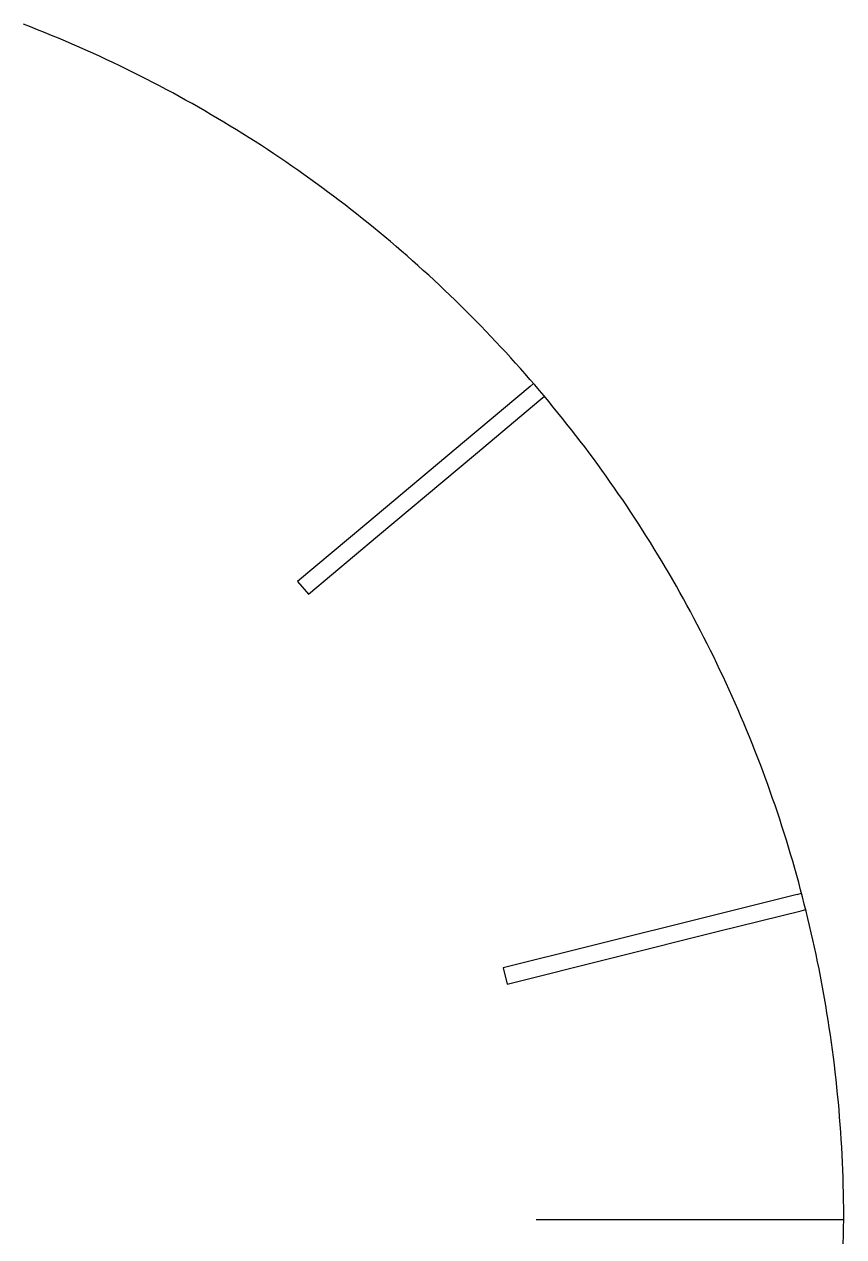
# Model space of a CAD drawing. Extents: x 36 to 568, y 6 to 800.
# Drawn here: x 366.5 to 513, y 577.1 to 793.8 of the extents above; entities that cross this region are included whole.
import ezdxf

# ---------------------------------------------------------------- set-up
doc = ezdxf.new("R2010")
doc.units = 0
doc.layers.get('0').update_dxf_attribs({"linetype": 'CONTINUOUS'})

msp = doc.modelspace()

# ---------------------------------------------------------------- linework, layer by layer
at = {"color": 7, "linetype": 'CONTINUOUS'}
for p, q in [((456.9, 729.04), (457.53, 729.57)), ((458.82, 726.76), (459.48, 727.29)), ((504.66, 638.24), (505.46, 638.47)), ((505.39, 635.33), (506.19, 635.53))]:
    msp.add_line(p, q, dxfattribs=at)
msp.add_lwpolyline([(456.9, 729.04), (445.19, 719.22), (427.69, 704.53), (415.35, 694.18), (417.3, 691.9), (429.61, 702.25), (447.14, 716.94), (458.82, 726.76)])
for points in [[(504.66, 638.24), (489.88, 634.57), (467.68, 629.01), (452.07, 625.14), (452.83, 622.2), (490.61, 631.66), (505.39, 635.33)], [(457.99, 580.15), (496.92, 580.15), (512.17, 580.15), (513, 580.15)]]:
    msp.add_lwpolyline(points, dxfattribs=at)
at = {"color": 7}
msp.add_polyline3d([(512.86, 572.31, 0), (513, 580.85, 0), (512.99, 582.22, 0), (512.97, 583.58, 0), (512.95, 584.94, 0), (512.92, 586.3, 0), (512.88, 587.66, 0), (512.83, 589.02, 0), (512.77, 590.37, 0), (512.71, 591.72, 0), (512.63, 593.08, 0), (512.55, 594.43, 0), (512.46, 595.77, 0), (512.37, 597.12, 0), (512.26, 598.46, 0), (512.15, 599.81, 0), (512.03, 601.15, 0), (511.91, 602.49, 0), (511.77, 603.82, 0), (511.63, 605.16, 0), (511.48, 606.49, 0), (511.32, 607.82, 0), (511.16, 609.15, 0), (510.98, 610.48, 0), (510.8, 611.8, 0), (510.62, 613.12, 0), (510.42, 614.45, 0), (510.22, 615.76, 0), (510, 617.08, 0), (509.79, 618.39, 0), (509.56, 619.71, 0), (509.33, 621.01, 0), (509.09, 622.32, 0), (508.84, 623.63, 0), (508.58, 624.93, 0), (508.32, 626.23, 0), (508.05, 627.53, 0), (507.77, 628.82, 0), (507.49, 630.11, 0), (507.2, 631.4, 0), (506.9, 632.69, 0), (506.59, 633.98, 0), (506.28, 635.26, 0), (505.95, 636.54, 0), (505.63, 637.82, 0), (505.29, 639.09, 0), (504.95, 640.37, 0), (504.6, 641.64, 0), (504.24, 642.9, 0), (503.88, 644.17, 0), (503.5, 645.43, 0), (503.13, 646.69, 0), (502.74, 647.94, 0), (502.35, 649.2, 0), (501.95, 650.45, 0), (501.54, 651.69, 0), (501.13, 652.94, 0), (500.71, 654.18, 0), (500.28, 655.42, 0), (499.85, 656.65, 0), (499.41, 657.89, 0), (498.96, 659.12, 0), (498.5, 660.34, 0), (498.04, 661.57, 0), (497.57, 662.79, 0), (497.1, 664, 0), (496.62, 665.22, 0), (496.13, 666.43, 0), (495.63, 667.64, 0), (495.13, 668.84, 0), (494.62, 670.04, 0), (494.11, 671.24, 0), (493.58, 672.43, 0), (493.06, 673.62, 0), (492.52, 674.81, 0), (491.98, 676, 0), (491.43, 677.18, 0), (490.87, 678.35, 0), (490.31, 679.53, 0), (489.74, 680.7, 0), (489.17, 681.86, 0), (488.59, 683.03, 0), (488, 684.19, 0), (487.4, 685.34, 0), (486.81, 686.5, 0), (486.2, 687.64, 0), (485.58, 688.79, 0), (484.96, 689.93, 0), (484.34, 691.07, 0), (483.7, 692.2, 0), (483.07, 693.33, 0), (482.42, 694.46, 0), (481.77, 695.58, 0), (481.11, 696.7, 0), (480.45, 697.82, 0), (479.78, 698.93, 0), (479.1, 700.03, 0), (478.42, 701.13, 0), (477.73, 702.23, 0), (477.04, 703.33, 0), (476.34, 704.42, 0), (475.63, 705.51, 0), (474.92, 706.59, 0), (474.2, 707.67, 0), (473.47, 708.74, 0), (472.74, 709.81, 0), (472, 710.88, 0), (471.26, 711.94, 0), (470.51, 713, 0), (469.76, 714.05, 0), (469, 715.1, 0), (468.23, 716.14, 0), (467.45, 717.18, 0), (466.68, 718.22, 0), (465.89, 719.25, 0), (465.1, 720.28, 0), (464.31, 721.3, 0), (463.5, 722.32, 0), (462.7, 723.33, 0), (461.88, 724.34, 0), (461.06, 725.34, 0), (460.24, 726.34, 0), (459.41, 727.34, 0), (458.57, 728.33, 0), (457.73, 729.31, 0), (456.88, 730.29, 0), (456.03, 731.27, 0), (455.17, 732.24, 0), (454.31, 733.21, 0), (453.44, 734.17, 0), (452.56, 735.13, 0), (451.68, 736.08, 0), (450.8, 737.03, 0), (449.9, 737.97, 0), (449.01, 738.91, 0), (448.1, 739.84, 0), (447.19, 740.77, 0), (446.28, 741.69, 0), (445.36, 742.61, 0), (444.44, 743.52, 0), (443.51, 744.43, 0), (442.57, 745.33, 0), (441.63, 746.23, 0), (440.69, 747.12, 0), (439.74, 748.01, 0), (438.78, 748.89, 0), (437.82, 749.76, 0), (436.85, 750.64, 0), (435.88, 751.5, 0), (434.91, 752.36, 0), (433.92, 753.22, 0), (432.94, 754.07, 0), (431.94, 754.91, 0), (430.95, 755.75, 0), (429.95, 756.58, 0), (428.94, 757.41, 0), (427.93, 758.23, 0), (426.91, 759.05, 0), (425.89, 759.86, 0), (424.86, 760.67, 0), (423.83, 761.47, 0), (422.79, 762.26, 0), (421.75, 763.05, 0), (420.7, 763.84, 0), (419.65, 764.61, 0), (418.59, 765.38, 0), (417.53, 766.15, 0), (416.46, 766.91, 0), (415.39, 767.67, 0), (414.32, 768.41, 0), (413.24, 769.16, 0), (412.15, 769.89, 0), (411.06, 770.62, 0), (409.97, 771.35, 0), (408.87, 772.07, 0), (407.76, 772.78, 0), (406.65, 773.49, 0), (405.54, 774.19, 0), (404.42, 774.88, 0), (403.3, 775.57, 0), (402.17, 776.26, 0), (401.04, 776.93, 0), (399.91, 777.6, 0), (398.76, 778.27, 0), (397.62, 778.92, 0), (396.47, 779.58, 0), (395.32, 780.22, 0), (394.16, 780.86, 0), (393, 781.49, 0), (391.83, 782.12, 0), (390.66, 782.74, 0), (389.48, 783.35, 0), (388.3, 783.96, 0), (387.12, 784.56, 0), (385.93, 785.16, 0), (384.73, 785.74, 0), (383.54, 786.33, 0), (382.33, 786.9, 0), (381.13, 787.47, 0), (379.92, 788.03, 0), (378.7, 788.58, 0), (377.49, 789.13, 0), (376.26, 789.67, 0), (375.04, 790.21, 0), (373.81, 790.74, 0), (372.57, 791.26, 0), (371.33, 791.77, 0), (370.09, 792.28, 0), (368.84, 792.78, 0), (367.59, 793.27, 0), (366.34, 793.76, 0)], dxfattribs=at)

doc.saveas('drawing.dxf')
